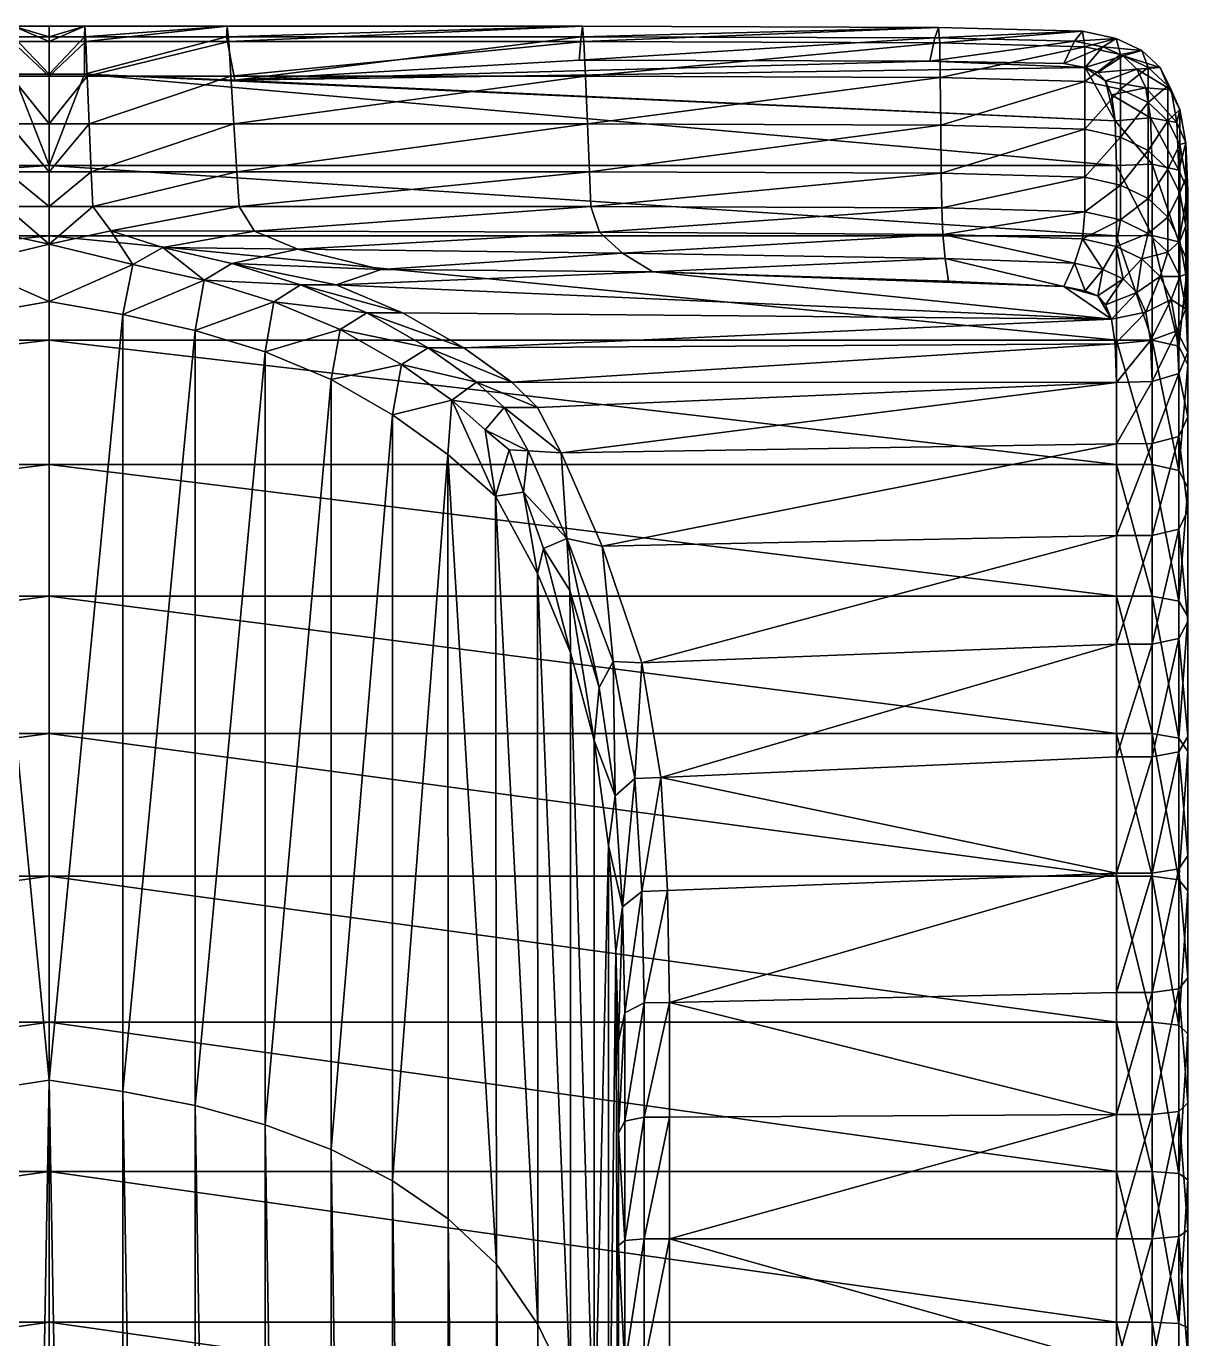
# Model space of a CAD drawing. Header units: millimetres. Extents: x 1184 to 1688, y 1166 to 1618.
# Drawn here: x 1215 to 1247.64, y 1581.01 to 1617.89 of the extents above; entities that cross this region are included whole.
import ezdxf

# ---------------------------------------------------------------- set-up
doc = ezdxf.new("R2010")
doc.units = ezdxf.units.MM

msp = doc.modelspace()

# ---------------------------------------------------------------- meshes
mesh = msp.add_polyface()
corners = [(1200.514, 1615.144, 391.932), (1190.583, 1615.107, 391.973), (1190.598, 1616.452, 392.983), (1200.57, 1616.489, 392.941), (1200.458, 1613.799, 390.922), (1190.569, 1613.762, 390.963), (1186.533, 1614.995, 392.096), (1186.533, 1613.649, 391.086), (1186.533, 1616.341, 393.107), (1186.829, 1611.229, 390.462), (1186.607, 1611.918, 390.084), (1190.53, 1612.037, 389.957), (1190.46, 1611.362, 390.32), (1186.03, 1611.058, 390.645), (1186.527, 1610.458, 391.286), (1187.125, 1610.573, 391.163), (1199.528, 1611.512, 390.16), (1200.178, 1612.103, 389.886), (1198.672, 1610.987, 390.722), (1190.37, 1610.725, 391.001), (1206.312, 1611.054, 390.651), (1208.649, 1611.63, 390.034), (1190.752, 1617.564, 395.053), (1190.648, 1617.855, 394.345), (1186.607, 1617.75, 394.465), (1186.829, 1617.474, 395.156), (1187.125, 1616.842, 395.88), (1190.888, 1616.912, 395.799), (1186.03, 1617.309, 395.345), (1186.527, 1616.732, 396.006), (1200.693, 1617.594, 395.019), (1200.648, 1617.89, 394.306), (1200.743, 1616.936, 395.772), (1200.417, 1612.825, 390.19), (1190.559, 1612.788, 390.231), (1209.865, 1612.132, 389.855), (1200.611, 1617.463, 393.673), (1190.608, 1617.426, 393.715), (1186.533, 1617.316, 393.84), (1186.533, 1612.674, 390.353), (1215.644, 1611.999, 401.144), (1185.644, 1611.999, 401.138), (1185.644, 1609.071, 403.631), (1215.644, 1613.981, 399.161), (1185.644, 1613.981, 399.155), (1210.418, 1616.378, 396.411), (1185.68, 1615.231, 397.724), (1214.644, 1616.542, 396.223)]
mesh.append_faces([[corners[k] for k in face] for face in [(45, 27, 29), (45, 29, 46)]], dxfattribs={"vtx0": -1, "vtx1": -1, "vtx2": -1})
mesh.append_faces([[corners[k] for k in face] for face in [(47, 46, 44)]], dxfattribs={"vtx0": -1, "vtx2": -1})
mesh.append_faces([[corners[k] for k in face] for face in [(0, 1, 2), (2, 3, 0), (4, 5, 1), (1, 0, 4), (6, 1, 5), (5, 7, 6), (8, 2, 1), (1, 6, 8), (9, 10, 11), (11, 12, 9), (10, 9, 13), (14, 13, 9), (15, 9, 12), (16, 12, 11), (11, 17, 16), (18, 19, 12), (12, 16, 18), (20, 18, 16), (21, 16, 17), (22, 23, 24), (24, 25, 22), (25, 26, 27), (27, 22, 25), (28, 29, 26), (26, 25, 28), (30, 31, 23), (23, 22, 30), (22, 27, 32), (32, 30, 22), (33, 34, 5), (5, 4, 33), (17, 11, 34), (34, 33, 17), (35, 17, 33), (36, 37, 23), (23, 31, 36), (3, 2, 37), (37, 36, 3), (38, 37, 2), (2, 8, 38), (24, 23, 37), (37, 38, 24), (39, 34, 11), (11, 10, 39), (7, 5, 34), (34, 39, 7), (40, 41, 42), (43, 44, 41), (45, 32, 27), (27, 26, 29)]], dxfattribs={"vtx2": -1})
mesh = msp.add_polyface()
corners = [(1200.514, 1615.144, 391.932), (1210.449, 1615.144, 391.932), (1210.364, 1613.799, 390.922), (1200.458, 1613.799, 390.922), (1200.57, 1616.489, 392.941), (1210.533, 1616.489, 392.941), (1209.865, 1612.132, 389.855), (1213.907, 1612.142, 389.844), (1212.443, 1611.67, 389.991), (1200.178, 1612.103, 389.886), (1208.649, 1611.63, 390.034), (1210.656, 1617.594, 395.019), (1210.634, 1617.89, 394.306), (1200.648, 1617.89, 394.306), (1200.693, 1617.594, 395.019), (1200.743, 1616.936, 395.772), (1210.418, 1616.378, 396.411), (1214.644, 1617.594, 395.019), (1214.635, 1617.89, 394.306), (1215.644, 1617.594, 395.019), (1215.644, 1617.89, 394.306), (1214.644, 1616.542, 396.223), (1215.644, 1616.542, 396.223), (1214.514, 1615.144, 391.932), (1215.644, 1615.144, 391.932), (1215.644, 1613.799, 390.922), (1214.457, 1613.799, 390.922), (1214.57, 1616.489, 392.941), (1215.644, 1616.489, 392.941), (1200.417, 1612.825, 390.19), (1210.303, 1612.825, 390.19), (1200.611, 1617.463, 393.673), (1210.594, 1617.463, 393.673), (1214.611, 1617.463, 393.673), (1215.644, 1617.463, 393.673), (1214.417, 1612.825, 390.19), (1215.644, 1612.825, 390.19), (1215.644, 1611.764, 389.694), (1185.644, 1611.999, 401.138), (1215.644, 1611.999, 401.144), (1215.644, 1613.981, 399.161), (1185.68, 1615.231, 397.724), (1185.644, 1613.981, 399.155)]
mesh.append_faces([[corners[k] for k in face] for face in [(40, 21, 42)]], dxfattribs={"vtx0": -1, "vtx1": -1})
mesh.append_faces([[corners[k] for k in face] for face in [(21, 16, 41)]], dxfattribs={"vtx1": -1, "vtx2": -1})
mesh.append_faces([[corners[k] for k in face] for face in [(0, 1, 2), (2, 3, 0), (4, 5, 1), (1, 0, 4), (6, 7, 8), (9, 6, 10), (11, 12, 13), (13, 14, 11), (14, 15, 16), (16, 11, 14), (17, 18, 12), (12, 11, 17), (19, 20, 18), (18, 17, 19), (17, 21, 22), (22, 19, 17), (11, 16, 21), (21, 17, 11), (23, 24, 25), (25, 26, 23), (27, 28, 24), (24, 23, 27), (23, 1, 5), (5, 27, 23), (26, 2, 1), (1, 23, 26), (29, 30, 6), (3, 2, 30), (30, 29, 3), (31, 32, 5), (5, 4, 31), (13, 12, 32), (32, 31, 13), (33, 34, 28), (28, 27, 33), (18, 20, 34), (34, 33, 18), (33, 32, 12), (12, 18, 33), (27, 5, 32), (32, 33, 27), (35, 30, 2), (2, 26, 35), (7, 6, 30), (30, 35, 7), (35, 36, 37), (37, 7, 35), (26, 25, 36), (36, 35, 26), (38, 39, 40), (40, 22, 21)]], dxfattribs={"vtx2": -1})
mesh = msp.add_polyface()
corners = [(1230.774, 1615.144, 391.932), (1230.831, 1613.799, 390.922), (1220.924, 1613.799, 390.922), (1220.839, 1615.144, 391.932), (1230.718, 1616.489, 392.941), (1220.755, 1616.489, 392.941), (1218.845, 1611.67, 389.991), (1217.381, 1612.142, 389.844), (1221.423, 1612.132, 389.855), (1222.639, 1611.63, 390.034), (1231.11, 1612.103, 389.886), (1220.632, 1617.594, 395.019), (1230.595, 1617.594, 395.019), (1230.64, 1617.89, 394.306), (1220.654, 1617.89, 394.306), (1220.87, 1616.378, 396.411), (1230.545, 1616.936, 395.772), (1216.644, 1617.594, 395.019), (1216.653, 1617.89, 394.306), (1215.644, 1617.594, 395.019), (1215.644, 1617.89, 394.306), (1215.644, 1616.542, 396.223), (1216.644, 1616.542, 396.223), (1216.774, 1615.144, 391.932), (1216.831, 1613.799, 390.922), (1215.644, 1613.799, 390.922), (1215.644, 1615.144, 391.932), (1216.718, 1616.489, 392.941), (1215.644, 1616.489, 392.941), (1220.985, 1612.825, 390.19), (1230.871, 1612.825, 390.19), (1230.677, 1617.463, 393.673), (1220.694, 1617.463, 393.673), (1216.677, 1617.463, 393.673), (1215.644, 1617.463, 393.673), (1216.871, 1612.825, 390.19), (1215.644, 1611.764, 389.694), (1215.644, 1612.825, 390.19), (1215.644, 1613.981, 399.161), (1215.644, 1611.999, 401.144), (1245.644, 1611.999, 401.138), (1245.609, 1615.231, 397.724), (1245.644, 1613.981, 399.155)]
mesh.append_faces([[corners[k] for k in face] for face in [(38, 22, 21)]], dxfattribs={"vtx0": -1})
mesh.append_faces([[corners[k] for k in face] for face in [(41, 15, 22)]], dxfattribs={"vtx0": -1, "vtx2": -1})
mesh.append_faces([[corners[k] for k in face] for face in [(38, 42, 22)]], dxfattribs={"vtx1": -1, "vtx2": -1})
mesh.append_faces([[corners[k] for k in face] for face in [(0, 1, 2), (2, 3, 0), (4, 0, 3), (3, 5, 4), (6, 7, 8), (9, 8, 10), (11, 12, 13), (13, 14, 11), (12, 11, 15), (15, 16, 12), (17, 11, 14), (14, 18, 17), (19, 17, 18), (18, 20, 19), (17, 19, 21), (21, 22, 17), (11, 17, 22), (22, 15, 11), (23, 24, 25), (25, 26, 23), (27, 23, 26), (26, 28, 27), (23, 27, 5), (5, 3, 23), (24, 23, 3), (3, 2, 24), (8, 29, 30), (1, 30, 29), (29, 2, 1), (31, 4, 5), (5, 32, 31), (13, 31, 32), (32, 14, 13), (33, 27, 28), (28, 34, 33), (18, 33, 34), (34, 20, 18), (33, 18, 14), (14, 32, 33), (27, 33, 32), (32, 5, 27), (35, 24, 2), (2, 29, 35), (7, 35, 29), (29, 8, 7), (35, 7, 36), (36, 37, 35), (24, 35, 37), (37, 25, 24), (38, 39, 40)]], dxfattribs={"vtx2": -1})
mesh = msp.add_polyface()
corners = [(1230.774, 1615.144, 391.932), (1230.718, 1616.489, 392.941), (1240.691, 1616.452, 392.983), (1240.705, 1615.107, 391.973), (1230.831, 1613.799, 390.922), (1240.719, 1613.762, 390.963), (1244.755, 1614.995, 392.096), (1244.755, 1613.649, 391.086), (1244.755, 1616.341, 393.107), (1244.459, 1611.229, 390.462), (1240.828, 1611.362, 390.32), (1240.758, 1612.037, 389.957), (1244.682, 1611.918, 390.084), (1245.258, 1611.058, 390.645), (1244.761, 1610.458, 391.286), (1244.163, 1610.573, 391.163), (1231.76, 1611.512, 390.16), (1231.11, 1612.103, 389.886), (1232.616, 1610.987, 390.722), (1240.918, 1610.725, 391.001), (1224.976, 1611.054, 390.651), (1222.639, 1611.63, 390.034), (1240.536, 1617.564, 395.053), (1244.459, 1617.474, 395.156), (1244.682, 1617.75, 394.465), (1240.64, 1617.855, 394.345), (1240.4, 1616.912, 395.799), (1244.163, 1616.842, 395.88), (1245.258, 1617.309, 395.345), (1244.761, 1616.732, 396.006), (1230.595, 1617.594, 395.019), (1230.64, 1617.89, 394.306), (1230.545, 1616.936, 395.772), (1230.871, 1612.825, 390.19), (1240.729, 1612.788, 390.231), (1221.423, 1612.132, 389.855), (1230.677, 1617.463, 393.673), (1240.68, 1617.426, 393.715), (1244.755, 1617.316, 393.84), (1244.755, 1612.674, 390.353), (1245.644, 1609.071, 403.631), (1245.644, 1611.999, 401.138), (1215.644, 1611.999, 401.144), (1245.644, 1613.981, 399.155), (1215.644, 1613.981, 399.161), (1220.87, 1616.378, 396.411), (1245.609, 1615.231, 397.724), (1216.644, 1616.542, 396.223)]
mesh.append_faces([[corners[k] for k in face] for face in [(29, 26, 45), (46, 29, 45)]], dxfattribs={"vtx0": -1, "vtx1": -1, "vtx2": -1})
mesh.append_faces([[corners[k] for k in face] for face in [(43, 46, 47)]], dxfattribs={"vtx1": -1, "vtx2": -1})
mesh.append_faces([[corners[k] for k in face] for face in [(0, 1, 2), (2, 3, 0), (4, 0, 3), (3, 5, 4), (6, 7, 5), (5, 3, 6), (8, 6, 3), (3, 2, 8), (9, 10, 11), (11, 12, 9), (13, 9, 12), (9, 13, 14), (10, 9, 15), (16, 17, 11), (11, 10, 16), (18, 16, 10), (10, 19, 18), (16, 18, 20), (17, 16, 21), (22, 23, 24), (24, 25, 22), (23, 22, 26), (26, 27, 23), (28, 23, 27), (27, 29, 28), (30, 22, 25), (25, 31, 30), (22, 30, 32), (32, 26, 22), (33, 4, 5), (5, 34, 33), (17, 33, 34), (34, 11, 17), (33, 17, 35), (36, 31, 25), (25, 37, 36), (1, 36, 37), (37, 2, 1), (38, 8, 2), (2, 37, 38), (24, 38, 37), (37, 25, 24), (39, 12, 11), (11, 34, 39), (7, 39, 34), (34, 5, 7), (40, 41, 42), (41, 43, 44), (29, 27, 26), (26, 32, 45)]], dxfattribs={"vtx2": -1})
mesh = msp.add_polyface()
corners = [(1244.755, 1614.995, 392.096), (1244.755, 1616.341, 393.107), (1245.755, 1616.119, 393.356), (1245.755, 1614.772, 392.344), (1244.755, 1613.649, 391.086), (1246.533, 1615.75, 393.771), (1246.533, 1614.399, 392.756), (1247.089, 1615.233, 394.352), (1247.089, 1613.878, 393.333), (1247.422, 1614.568, 395.099), (1246.599, 1615.32, 397.622), (1246.644, 1614.013, 399.117), (1247.394, 1613.844, 398.927), (1247.341, 1615.189, 397.391), (1245.609, 1615.231, 397.724), (1245.644, 1613.981, 399.155), (1246.462, 1616.156, 396.664), (1247.182, 1616.103, 396.347), (1246.211, 1616.682, 396.062), (1246.87, 1616.729, 395.632), (1245.334, 1616.355, 396.437), (1245.501, 1615.962, 396.887), (1245.826, 1617.056, 395.635), (1246.356, 1617.206, 395.086), (1245.258, 1617.309, 395.345), (1245.631, 1617.544, 394.7), (1244.761, 1616.732, 396.006), (1245.119, 1616.59, 396.167), (1244.459, 1617.474, 395.156), (1244.682, 1617.75, 394.465), (1247.589, 1614.616, 396.905), (1244.755, 1617.316, 393.84), (1245.755, 1617.096, 394.09), (1246.533, 1616.728, 394.507), (1247.089, 1616.214, 395.09), (1247.422, 1615.553, 395.84)]
mesh.append_faces([[corners[k] for k in face] for face in [(14, 20, 26)]], dxfattribs={"vtx0": -1, "vtx1": -1, "vtx2": -1})
mesh.append_faces([[corners[k] for k in face] for face in [(0, 1, 2), (2, 3, 0), (4, 0, 3), (5, 6, 3), (3, 2, 5), (6, 5, 7), (7, 8, 6), (8, 7, 9), (10, 11, 12), (12, 13, 10), (11, 10, 14), (14, 15, 11), (16, 10, 13), (13, 17, 16), (18, 16, 17), (17, 19, 18), (16, 18, 20), (20, 21, 16), (10, 16, 21), (21, 14, 10), (22, 18, 19), (19, 23, 22), (24, 22, 23), (23, 25, 24), (22, 24, 26), (26, 27, 22), (18, 22, 27), (27, 20, 18), (28, 24, 25), (25, 29, 28), (30, 13, 12), (31, 29, 25), (25, 32, 31), (1, 31, 32), (32, 2, 1), (33, 5, 2), (2, 32, 33), (23, 33, 32), (32, 25, 23), (33, 23, 19), (19, 34, 33), (5, 33, 34), (34, 7, 5), (35, 9, 7), (7, 34, 35), (17, 35, 34), (34, 19, 17), (35, 17, 13), (13, 30, 35), (9, 35, 30), (14, 21, 20), (20, 27, 26)]], dxfattribs={"vtx2": -1})
mesh = msp.add_polyface()
corners = [(1247.644, 1610.995, 396.527), (1247.644, 1612.315, 397.632), (1247.644, 1610.359, 399.568), (1247.589, 1610.928, 394.053), (1247.589, 1612.282, 395.1), (1247.589, 1613.635, 396.147), (1245.755, 1614.772, 392.344), (1245.755, 1613.424, 391.331), (1244.755, 1613.649, 391.086), (1246.533, 1614.399, 392.756), (1246.533, 1613.048, 391.74), (1247.089, 1613.878, 393.333), (1247.089, 1612.523, 392.314), (1247.422, 1613.207, 394.074), (1247.422, 1611.847, 393.05), (1247.422, 1614.568, 395.099), (1244.682, 1611.918, 390.084), (1245.631, 1611.705, 390.312), (1245.258, 1611.058, 390.645), (1245.826, 1610.795, 390.926), (1246.356, 1611.355, 390.687), (1246.211, 1610.407, 391.341), (1246.869, 1610.86, 391.218), (1245.119, 1610.312, 391.442), (1247.394, 1608.897, 403.445), (1247.394, 1611.828, 400.948), (1246.644, 1612.007, 401.128), (1246.644, 1609.071, 403.631), (1245.644, 1611.999, 401.138), (1246.644, 1614.013, 399.117), (1247.394, 1613.844, 398.927), (1245.644, 1613.981, 399.155), (1247.644, 1611.274, 400.425), (1247.644, 1613.272, 398.432), (1247.589, 1614.616, 396.905), (1244.755, 1612.674, 390.353), (1245.755, 1612.448, 390.598), (1246.533, 1612.07, 391.005), (1247.089, 1611.541, 391.575), (1247.422, 1610.861, 392.309)]
mesh.append_faces([[corners[k] for k in face] for face in [(0, 1, 2), (3, 4, 0), (1, 0, 4), (4, 5, 1), (6, 7, 8), (9, 10, 7), (7, 6, 9), (10, 9, 11), (11, 12, 10), (13, 14, 12), (12, 11, 13), (15, 13, 11), (13, 15, 5), (5, 4, 13), (14, 13, 4), (4, 3, 14), (16, 17, 18), (19, 18, 17), (17, 20, 19), (21, 19, 20), (20, 22, 21), (18, 19, 23), (24, 25, 26), (27, 26, 28), (29, 26, 25), (25, 30, 29), (26, 29, 31), (31, 28, 26), (32, 25, 24), (33, 1, 5), (5, 34, 33), (30, 33, 34), (33, 30, 25), (25, 32, 33), (1, 33, 32), (32, 2, 1), (35, 8, 7), (7, 36, 35), (16, 35, 36), (36, 17, 16), (37, 10, 12), (12, 38, 37), (20, 37, 38), (38, 22, 20), (37, 20, 17), (17, 36, 37), (10, 37, 36), (36, 7, 10), (34, 5, 15), (39, 14, 3), (22, 38, 39), (14, 39, 38), (38, 12, 14)]], dxfattribs={"vtx2": -1})
mesh = msp.add_polyface()
corners = [(1213.573, 1609.791, 389.783), (1211.538, 1609.346, 390.258), (1211.28, 1610.754, 390.415), (1213.291, 1611.2, 389.939), (1213.573, 1587.958, 387.365), (1215.644, 1610.157, 389.391), (1215.644, 1588.282, 386.988), (1215.644, 1611.764, 389.694), (1209.575, 1608.743, 390.902), (1207.714, 1607.96, 391.739), (1207.464, 1609.369, 391.896), (1209.324, 1610.151, 391.06), (1209.574, 1587.026, 388.48), (1211.538, 1587.563, 387.833), (1205.989, 1606.975, 392.791), (1204.437, 1605.86, 394.032), (1204.322, 1607.385, 394.03), (1205.739, 1608.385, 392.948), (1205.988, 1585.449, 390.39), (1207.714, 1586.328, 389.326), (1203.068, 1583.112, 393.068), (1203.099, 1604.689, 395.434), (1203.388, 1606.555, 394.954), (1212.443, 1611.67, 389.991), (1210.505, 1611.224, 390.468), (1213.907, 1612.142, 389.844), (1208.649, 1611.63, 390.034), (1209.865, 1612.132, 389.855), (1206.312, 1611.054, 390.651), (1202.857, 1607.177, 394.794), (1203.627, 1607.892, 394.029), (1204.988, 1608.854, 393), (1206.714, 1609.838, 391.948), (1203.988, 1608.854, 393), (1205.713, 1609.838, 391.947), (1202.641, 1607.892, 394.029), (1208.574, 1610.621, 391.112), (1207.574, 1610.621, 391.112), (1199.528, 1611.512, 390.16), (1198.672, 1610.987, 390.722), (1185.644, 1601.877, 408.536), (1215.644, 1601.877, 408.542), (1215.644, 1605.573, 406.237), (1185.644, 1598.014, 410.536), (1215.644, 1598.015, 410.542), (1185.644, 1609.071, 403.631), (1215.644, 1609.072, 403.637), (1215.644, 1611.999, 401.144), (1185.644, 1605.572, 406.231)]
mesh.append_faces([[corners[k] for k in face] for face in [(0, 1, 2), (2, 3, 0), (1, 0, 4), (0, 5, 6), (3, 7, 5), (5, 0, 3), (8, 9, 10), (10, 11, 8), (9, 8, 12), (8, 1, 13), (11, 2, 1), (1, 8, 11), (14, 15, 16), (16, 17, 14), (15, 14, 18), (14, 9, 19), (17, 10, 9), (9, 14, 17), (20, 21, 15), (21, 22, 16), (16, 15, 21), (23, 3, 2), (2, 24, 23), (25, 7, 3), (3, 23, 25), (23, 26, 27), (24, 28, 26), (26, 23, 24), (29, 30, 16), (16, 22, 29), (31, 32, 10), (10, 17, 31), (33, 34, 32), (32, 31, 33), (31, 30, 35), (35, 33, 31), (17, 16, 30), (30, 31, 17), (36, 24, 2), (2, 11, 36), (37, 28, 24), (24, 36, 37), (36, 32, 34), (34, 37, 36), (11, 10, 32), (32, 36, 11), (38, 26, 28), (39, 28, 37), (40, 41, 42), (43, 44, 41), (45, 46, 47), (48, 42, 46)]], dxfattribs={"vtx2": -1})
mesh = msp.add_polyface()
corners = [(1217.715, 1609.791, 389.783), (1217.998, 1611.2, 389.939), (1220.008, 1610.754, 390.415), (1219.75, 1609.346, 390.258), (1217.715, 1587.958, 387.365), (1215.644, 1588.282, 386.988), (1215.644, 1610.157, 389.391), (1215.644, 1611.764, 389.694), (1221.714, 1608.743, 390.902), (1221.964, 1610.151, 391.06), (1223.824, 1609.369, 391.896), (1223.574, 1607.96, 391.739), (1221.714, 1587.026, 388.48), (1219.75, 1587.563, 387.833), (1225.3, 1606.975, 392.791), (1225.55, 1608.385, 392.948), (1226.966, 1607.385, 394.03), (1226.851, 1605.86, 394.032), (1225.3, 1585.449, 390.39), (1223.574, 1586.328, 389.326), (1228.189, 1604.689, 395.434), (1228.22, 1583.112, 393.068), (1227.9, 1606.555, 394.954), (1218.845, 1611.67, 389.991), (1220.783, 1611.224, 390.468), (1217.381, 1612.142, 389.844), (1221.423, 1612.132, 389.855), (1222.639, 1611.63, 390.034), (1224.976, 1611.054, 390.651), (1228.432, 1607.177, 394.794), (1227.661, 1607.892, 394.029), (1226.3, 1608.854, 393), (1224.574, 1609.838, 391.948), (1227.3, 1608.854, 393), (1225.575, 1609.838, 391.947), (1228.647, 1607.892, 394.029), (1222.714, 1610.621, 391.112), (1223.714, 1610.621, 391.112), (1231.76, 1611.512, 390.16), (1232.616, 1610.987, 390.722), (1215.644, 1605.573, 406.237), (1215.644, 1601.877, 408.542), (1245.644, 1601.877, 408.536), (1215.644, 1598.015, 410.542), (1245.644, 1598.014, 410.536), (1215.644, 1611.999, 401.144), (1215.644, 1609.072, 403.637), (1245.644, 1609.071, 403.631), (1245.644, 1605.572, 406.231)]
mesh.append_faces([[corners[k] for k in face] for face in [(0, 1, 2), (2, 3, 0), (4, 0, 3), (5, 6, 0), (1, 0, 6), (6, 7, 1), (8, 9, 10), (10, 11, 8), (12, 8, 11), (13, 3, 8), (9, 8, 3), (3, 2, 9), (14, 15, 16), (16, 17, 14), (18, 14, 17), (19, 11, 14), (15, 14, 11), (11, 10, 15), (17, 20, 21), (20, 17, 16), (16, 22, 20), (23, 24, 2), (2, 1, 23), (25, 23, 1), (1, 7, 25), (26, 27, 23), (24, 23, 27), (27, 28, 24), (29, 22, 16), (16, 30, 29), (31, 15, 10), (10, 32, 31), (33, 31, 32), (32, 34, 33), (31, 33, 35), (35, 30, 31), (15, 31, 30), (30, 16, 15), (36, 9, 2), (2, 24, 36), (37, 36, 24), (24, 28, 37), (36, 37, 34), (34, 32, 36), (9, 36, 32), (32, 10, 9), (28, 27, 38), (37, 28, 39), (40, 41, 42), (41, 43, 44), (45, 46, 47), (46, 40, 48)]], dxfattribs={"vtx2": -1})
mesh = msp.add_polyface()
corners = [(1247.644, 1606.328, 400.707), (1247.644, 1605.141, 399.442), (1247.644, 1607.832, 397.203), (1247.644, 1609.095, 398.386), (1247.644, 1607.515, 401.972), (1247.644, 1610.359, 399.568), (1247.644, 1610.995, 396.527), (1247.644, 1609.676, 395.422), (1247.589, 1610.928, 394.053), (1245.826, 1610.795, 390.926), (1246.211, 1610.407, 391.341), (1245.334, 1610.067, 391.704), (1245.119, 1610.312, 391.442), (1244.761, 1610.458, 391.286), (1245.258, 1611.058, 390.645), (1246.462, 1609.861, 391.924), (1246.869, 1610.86, 391.218), (1247.182, 1610.212, 391.912), (1246.599, 1609.061, 392.779), (1247.341, 1609.33, 392.858), (1245.609, 1608.969, 392.878), (1245.501, 1609.659, 392.14), (1246.644, 1607.911, 394.009), (1247.394, 1608.13, 394.144), (1246.644, 1606.166, 395.66), (1247.394, 1606.359, 395.828), (1245.644, 1606.157, 395.668), (1245.644, 1607.876, 394.044), (1246.644, 1609.071, 403.631), (1246.644, 1605.572, 406.231), (1247.394, 1605.412, 406.034), (1247.394, 1608.897, 403.445), (1246.644, 1612.007, 401.128), (1245.644, 1611.999, 401.138), (1245.644, 1609.071, 403.631), (1245.644, 1605.572, 406.231), (1247.644, 1606.917, 396.346), (1247.644, 1608.375, 402.889), (1247.644, 1611.274, 400.425), (1247.644, 1604.932, 405.441), (1247.644, 1608.719, 394.621), (1247.589, 1609.948, 393.294), (1247.422, 1610.861, 392.309), (1244.163, 1610.573, 391.163)]
mesh.append_faces([[corners[k] for k in face] for face in [(43, 12, 21)]], dxfattribs={"vtx0": -1, "vtx1": -1, "vtx2": -1})
mesh.append_faces([[corners[k] for k in face] for face in [(0, 1, 2), (2, 3, 0), (4, 0, 3), (3, 5, 4), (5, 3, 6), (7, 6, 3), (3, 2, 7), (6, 7, 8), (9, 10, 11), (11, 12, 9), (12, 13, 14), (15, 10, 16), (16, 17, 15), (18, 15, 17), (17, 19, 18), (15, 18, 20), (20, 21, 15), (10, 15, 21), (21, 11, 10), (22, 18, 19), (19, 23, 22), (24, 22, 23), (23, 25, 24), (22, 24, 26), (26, 27, 22), (18, 22, 27), (27, 20, 18), (28, 29, 30), (30, 31, 28), (32, 28, 31), (33, 34, 28), (29, 28, 34), (34, 35, 29), (36, 2, 1), (37, 4, 5), (5, 38, 37), (31, 37, 38), (37, 31, 30), (4, 37, 39), (40, 7, 2), (2, 36, 40), (23, 40, 36), (36, 25, 23), (40, 23, 19), (19, 41, 40), (7, 40, 41), (41, 8, 7), (8, 41, 42), (17, 42, 41), (41, 19, 17), (42, 17, 16), (12, 11, 21)]], dxfattribs={"vtx2": -1})
mesh = msp.add_polyface()
corners = [(1203.099, 1604.689, 395.434), (1202.31, 1604.798, 396.446), (1202.717, 1605.989, 395.669), (1203.388, 1606.555, 394.954), (1201.915, 1602.516, 396.971), (1201.752, 1603.212, 397.32), (1200.987, 1600.296, 398.612), (1201.012, 1602.034, 398.512), (1200.32, 1597.817, 400.313), (1200.188, 1599.306, 400.402), (1199.79, 1600.039, 400.253), (1199.734, 1596.268, 402.185), (1199.184, 1596.754, 402.227), (1198.452, 1596.782, 402.214), (1198.988, 1600.007, 400.281), (1201.088, 1603.499, 397.795), (1202.177, 1605.962, 395.861), (1200.1, 1603.283, 397.953), (1201.253, 1605.908, 395.9), (1201.915, 1607.177, 394.794), (1202.641, 1607.892, 394.029), (1203.627, 1607.892, 394.029), (1202.857, 1607.177, 394.794), (1186.829, 1611.229, 390.462), (1187.125, 1610.573, 391.163), (1186.527, 1610.458, 391.286), (1190.46, 1611.362, 390.32), (1190.37, 1610.725, 391.001), (1185.644, 1597.359, 401.939), (1185.644, 1600.526, 399.998), (1185.644, 1603.583, 397.78), (1185.644, 1606.157, 395.668), (1185.644, 1607.876, 394.044), (1185.68, 1608.969, 392.878), (1203.988, 1608.854, 393), (1185.787, 1609.659, 392.14), (1205.713, 1609.838, 391.947), (1186.169, 1610.312, 391.442), (1198.672, 1610.987, 390.722), (1207.574, 1610.621, 391.112), (1215.644, 1605.573, 406.237), (1185.644, 1605.572, 406.231), (1185.644, 1601.877, 408.536), (1215.644, 1601.877, 408.542), (1185.644, 1598.014, 410.536), (1215.644, 1609.072, 403.637), (1185.644, 1609.071, 403.631)]
mesh.append_faces([[corners[k] for k in face] for face in [(18, 32, 19)]], dxfattribs={"vtx0": -1, "vtx1": -1})
mesh.append_faces([[corners[k] for k in face] for face in [(35, 24, 38), (35, 38, 39)]], dxfattribs={"vtx0": -1, "vtx1": -1, "vtx2": -1})
mesh.append_faces([[corners[k] for k in face] for face in [(36, 35, 39)]], dxfattribs={"vtx1": -1})
mesh.append_faces([[corners[k] for k in face] for face in [(0, 1, 2), (2, 3, 0), (4, 5, 1), (1, 0, 4), (6, 7, 5), (5, 4, 6), (8, 9, 7), (7, 6, 8), (10, 9, 11), (11, 12, 10), (12, 13, 14), (14, 10, 12), (11, 9, 8), (15, 1, 5), (5, 7, 15), (16, 2, 1), (1, 15, 16), (15, 17, 18), (18, 16, 15), (10, 14, 17), (17, 15, 10), (15, 7, 9), (9, 10, 15), (19, 20, 21), (21, 22, 19), (22, 16, 18), (18, 19, 22), (3, 2, 16), (16, 22, 3), (23, 24, 25), (26, 27, 24), (13, 28, 29), (29, 14, 13), (14, 29, 30), (30, 17, 14), (17, 30, 31), (31, 18, 17), (18, 31, 32), (32, 20, 19), (20, 32, 33), (33, 34, 20), (34, 33, 35), (35, 36, 34), (37, 25, 24), (24, 27, 38), (40, 41, 42), (43, 42, 44), (45, 46, 41)]], dxfattribs={"vtx2": -1})
mesh = msp.add_polyface()
corners = [(1228.189, 1604.689, 395.434), (1227.9, 1606.555, 394.954), (1228.571, 1605.989, 395.669), (1228.979, 1604.798, 396.446), (1229.374, 1602.516, 396.971), (1229.536, 1603.212, 397.32), (1230.301, 1600.296, 398.612), (1230.276, 1602.034, 398.512), (1230.968, 1597.817, 400.313), (1231.1, 1599.306, 400.402), (1231.498, 1600.039, 400.253), (1232.104, 1596.754, 402.227), (1231.554, 1596.268, 402.185), (1232.3, 1600.007, 400.281), (1232.836, 1596.782, 402.214), (1230.2, 1603.499, 397.795), (1229.111, 1605.962, 395.861), (1230.035, 1605.908, 395.9), (1231.188, 1603.283, 397.953), (1229.373, 1607.177, 394.794), (1228.432, 1607.177, 394.794), (1227.661, 1607.892, 394.029), (1228.647, 1607.892, 394.029), (1244.761, 1610.458, 391.286), (1244.163, 1610.573, 391.163), (1244.459, 1611.229, 390.462), (1240.918, 1610.725, 391.001), (1240.828, 1611.362, 390.32), (1245.644, 1600.526, 399.998), (1245.644, 1597.359, 401.939), (1245.644, 1603.583, 397.78), (1245.644, 1606.157, 395.668), (1245.644, 1607.876, 394.044), (1227.3, 1608.854, 393), (1245.609, 1608.969, 392.878), (1225.575, 1609.838, 391.947), (1245.501, 1609.659, 392.14), (1232.616, 1610.987, 390.722), (1245.119, 1610.312, 391.442), (1223.714, 1610.621, 391.112), (1245.644, 1601.877, 408.536), (1245.644, 1605.572, 406.231), (1215.644, 1605.573, 406.237), (1245.644, 1598.014, 410.536), (1215.644, 1601.877, 408.542), (1245.644, 1609.071, 403.631), (1215.644, 1609.072, 403.637)]
mesh.append_faces([[corners[k] for k in face] for face in [(17, 32, 31)]], dxfattribs={"vtx0": -1})
mesh.append_faces([[corners[k] for k in face] for face in [(37, 24, 36), (39, 37, 36)]], dxfattribs={"vtx0": -1, "vtx1": -1, "vtx2": -1})
mesh.append_faces([[corners[k] for k in face] for face in [(35, 39, 36)]], dxfattribs={"vtx1": -1})
mesh.append_faces([[corners[k] for k in face] for face in [(17, 19, 32)]], dxfattribs={"vtx1": -1, "vtx2": -1})
mesh.append_faces([[corners[k] for k in face] for face in [(0, 1, 2), (2, 3, 0), (4, 0, 3), (3, 5, 4), (6, 4, 5), (5, 7, 6), (8, 6, 7), (7, 9, 8), (10, 11, 12), (12, 9, 10), (11, 10, 13), (13, 14, 11), (8, 9, 12), (15, 7, 5), (5, 3, 15), (16, 15, 3), (3, 2, 16), (15, 16, 17), (17, 18, 15), (10, 15, 18), (18, 13, 10), (15, 10, 9), (9, 7, 15), (19, 20, 21), (21, 22, 19), (20, 19, 17), (17, 16, 20), (1, 20, 16), (16, 2, 1), (23, 24, 25), (24, 26, 27), (14, 13, 28), (28, 29, 14), (13, 18, 30), (30, 28, 13), (18, 17, 31), (31, 30, 18), (19, 22, 32), (22, 33, 34), (34, 32, 22), (33, 35, 36), (36, 34, 33), (37, 26, 24), (24, 23, 38), (40, 41, 42), (43, 40, 44), (41, 45, 46)]], dxfattribs={"vtx2": -1})
mesh = msp.add_polyface()
corners = [(1213.573, 1587.958, 387.365), (1211.538, 1587.563, 387.833), (1211.538, 1609.346, 390.258), (1215.644, 1588.282, 386.988), (1213.573, 1609.791, 389.783), (1209.574, 1587.026, 388.48), (1207.714, 1586.328, 389.326), (1207.714, 1607.96, 391.739), (1209.575, 1608.743, 390.902), (1205.988, 1585.449, 390.39), (1204.429, 1584.381, 391.646), (1204.437, 1605.86, 394.032), (1205.989, 1606.975, 392.791), (1203.099, 1604.689, 395.434), (1203.068, 1583.112, 393.068), (1201.907, 1581.411, 394.627), (1201.915, 1602.516, 396.971), (1200.987, 1600.296, 398.612), (1200.987, 1579.519, 396.294), (1200.32, 1577.327, 398.027), (1200.32, 1597.817, 400.313), (1198.924, 1583.821, 406.928), (1199.464, 1583.773, 406.683), (1199.464, 1580.252, 407.233), (1198.924, 1587.238, 406.125), (1199.464, 1587.124, 405.907), (1199.184, 1596.754, 402.227), (1199.734, 1596.268, 402.185), (1199.532, 1593.147, 403.742), (1199.917, 1594.867, 402.033), (1199.713, 1591.903, 403.518), (1199.917, 1574.725, 399.786), (1199.644, 1571.078, 401.599), (1199.644, 1576.643, 406.758), (1199.644, 1580.16, 406.488), (1199.644, 1580.037, 405.495), (1199.644, 1576.576, 405.76), (1199.464, 1576.693, 407.507), (1199.644, 1583.628, 405.947), (1199.644, 1583.435, 404.966), (1199.644, 1586.787, 405.252), (1199.644, 1586.339, 404.377), (1199.644, 1589.377, 404.517), (1199.464, 1590.174, 404.955), (1199.644, 1588.32, 403.931), (1198.924, 1590.448, 405.098), (1198.99, 1593.578, 403.81), (1185.644, 1577.214, 415.701), (1215.644, 1577.214, 415.707), (1215.644, 1581.475, 415.346), (1185.644, 1585.714, 414.635), (1215.644, 1585.715, 414.641), (1215.644, 1589.904, 413.6), (1185.644, 1581.474, 415.34), (1185.644, 1594.013, 412.225), (1215.644, 1594.014, 412.231), (1215.644, 1598.015, 410.542), (1185.644, 1589.904, 413.594)]
mesh.append_faces([[corners[k] for k in face] for face in [(36, 39, 44)]], dxfattribs={"vtx0": -1, "vtx1": -1, "vtx2": -1})
mesh.append_faces([[corners[k] for k in face] for face in [(0, 1, 2), (3, 0, 4), (5, 6, 7), (1, 5, 8), (9, 10, 11), (6, 9, 12), (13, 14, 15), (15, 16, 13), (11, 10, 14), (17, 18, 19), (19, 20, 17), (16, 15, 18), (18, 17, 16), (21, 22, 23), (24, 25, 22), (26, 27, 28), (29, 30, 28), (28, 27, 29), (31, 32, 30), (30, 29, 31), (29, 20, 19), (19, 31, 29), (20, 29, 27), (33, 34, 35), (35, 36, 33), (37, 23, 34), (34, 33, 37), (38, 34, 23), (23, 22, 38), (39, 35, 34), (34, 38, 39), (38, 40, 41), (41, 39, 38), (22, 25, 40), (40, 38, 22), (42, 43, 28), (28, 30, 42), (40, 25, 43), (43, 42, 40), (42, 44, 41), (41, 40, 42), (30, 32, 44), (44, 42, 30), (45, 43, 25), (46, 28, 43), (47, 48, 49), (50, 51, 52), (53, 49, 51), (54, 55, 56), (57, 52, 55), (36, 35, 39), (39, 41, 44)]], dxfattribs={"vtx2": -1})
mesh = msp.add_polyface()
corners = [(1219.75, 1609.346, 390.258), (1219.75, 1587.563, 387.833), (1217.715, 1587.958, 387.365), (1217.715, 1609.791, 389.783), (1215.644, 1588.282, 386.988), (1223.574, 1607.96, 391.739), (1223.574, 1586.328, 389.326), (1221.714, 1587.026, 388.48), (1221.714, 1608.743, 390.902), (1226.851, 1605.86, 394.032), (1226.859, 1584.381, 391.646), (1225.3, 1585.449, 390.39), (1225.3, 1606.975, 392.791), (1228.189, 1604.689, 395.434), (1229.374, 1602.516, 396.971), (1229.381, 1581.411, 394.627), (1228.22, 1583.112, 393.068), (1230.301, 1600.296, 398.612), (1230.968, 1597.817, 400.313), (1230.968, 1577.327, 398.027), (1230.301, 1579.519, 396.294), (1231.824, 1583.773, 406.683), (1231.824, 1587.124, 405.907), (1232.364, 1587.238, 406.125), (1231.756, 1593.147, 403.742), (1231.554, 1596.268, 402.185), (1232.104, 1596.754, 402.227), (1231.371, 1594.867, 402.033), (1231.576, 1591.903, 403.518), (1231.371, 1574.725, 399.786), (1231.644, 1571.078, 401.599), (1231.644, 1576.643, 406.758), (1231.644, 1576.576, 405.76), (1231.644, 1580.037, 405.495), (1231.644, 1580.16, 406.488), (1231.824, 1576.693, 407.507), (1231.824, 1580.252, 407.233), (1231.644, 1583.628, 405.947), (1231.644, 1583.435, 404.966), (1231.644, 1586.339, 404.377), (1231.644, 1586.787, 405.252), (1231.644, 1589.377, 404.517), (1231.824, 1590.174, 404.955), (1231.644, 1588.32, 403.931), (1232.364, 1590.449, 405.098), (1232.299, 1593.578, 403.81), (1215.644, 1581.475, 415.346), (1215.644, 1577.214, 415.707), (1245.644, 1577.214, 415.701), (1215.644, 1589.904, 413.6), (1215.644, 1585.715, 414.641), (1245.644, 1585.714, 414.635), (1245.644, 1581.475, 415.34), (1215.644, 1598.015, 410.542), (1215.644, 1594.014, 412.231), (1245.644, 1594.013, 412.225), (1245.644, 1589.904, 413.594), (1231.644, 1572.748, 405.892)]
mesh.append_faces([[corners[k] for k in face] for face in [(38, 32, 57)]], dxfattribs={"vtx0": -1, "vtx1": -1, "vtx2": -1})
mesh.append_faces([[corners[k] for k in face] for face in [(0, 1, 2), (3, 2, 4), (5, 6, 7), (8, 7, 1), (9, 10, 11), (12, 11, 6), (13, 14, 15), (15, 16, 13), (16, 10, 9), (17, 18, 19), (19, 20, 17), (14, 17, 20), (20, 15, 14), (21, 22, 23), (24, 25, 26), (27, 25, 24), (24, 28, 27), (29, 27, 28), (28, 30, 29), (27, 29, 19), (19, 18, 27), (25, 27, 18), (31, 32, 33), (33, 34, 31), (35, 31, 34), (34, 36, 35), (37, 21, 36), (36, 34, 37), (38, 37, 34), (34, 33, 38), (37, 38, 39), (39, 40, 37), (21, 37, 40), (40, 22, 21), (41, 28, 24), (24, 42, 41), (40, 41, 42), (42, 22, 40), (41, 40, 39), (39, 43, 41), (28, 41, 43), (43, 30, 28), (22, 42, 44), (42, 24, 45), (46, 47, 48), (49, 50, 51), (50, 46, 52), (53, 54, 55), (54, 49, 56), (43, 39, 38), (38, 33, 32)]], dxfattribs={"vtx2": -1})
mesh = msp.add_polyface()
corners = [(1247.644, 1599.619, 405.239), (1247.644, 1600.596, 406.666), (1247.644, 1596.902, 408.57), (1247.644, 1596.054, 407.071), (1247.644, 1598.642, 403.813), (1247.644, 1601.96, 401.769), (1247.644, 1603.051, 403.117), (1247.644, 1604.142, 404.464), (1247.644, 1606.328, 400.707), (1247.644, 1607.515, 401.972), (1247.644, 1605.141, 399.442), (1246.644, 1603.584, 397.782), (1246.644, 1606.166, 395.66), (1247.394, 1606.359, 395.828), (1247.394, 1603.759, 397.969), (1246.644, 1600.528, 400), (1247.394, 1600.689, 400.2), (1245.644, 1600.526, 399.998), (1245.644, 1603.583, 397.78), (1245.644, 1606.157, 395.668), (1246.644, 1597.36, 401.941), (1247.394, 1597.504, 402.152), (1245.644, 1597.359, 401.939), (1246.644, 1601.877, 408.536), (1246.644, 1598.014, 410.536), (1247.394, 1597.89, 410.316), (1247.394, 1601.734, 408.326), (1246.644, 1605.572, 406.231), (1247.394, 1605.412, 406.034), (1245.644, 1605.572, 406.231), (1245.644, 1601.877, 408.536), (1245.644, 1598.014, 410.536), (1247.644, 1597.934, 402.78), (1247.644, 1601.169, 400.793), (1247.644, 1601.304, 407.699), (1247.644, 1604.932, 405.441), (1247.644, 1597.517, 409.657), (1247.644, 1604.282, 398.526), (1247.644, 1606.917, 396.346), (1247.644, 1608.375, 402.889)]
mesh.append_faces([[corners[k] for k in face] for face in [(0, 1, 2), (2, 3, 0), (4, 0, 3), (0, 4, 5), (5, 6, 0), (1, 0, 6), (6, 7, 1), (8, 9, 7), (7, 6, 8), (10, 8, 6), (6, 5, 10), (11, 12, 13), (13, 14, 11), (15, 11, 14), (14, 16, 15), (11, 15, 17), (17, 18, 11), (12, 11, 18), (18, 19, 12), (20, 15, 16), (16, 21, 20), (15, 20, 22), (22, 17, 15), (23, 24, 25), (25, 26, 23), (27, 23, 26), (26, 28, 27), (23, 27, 29), (29, 30, 23), (24, 23, 30), (30, 31, 24), (32, 21, 16), (16, 33, 32), (4, 32, 33), (33, 5, 4), (34, 1, 7), (7, 35, 34), (26, 34, 35), (35, 28, 26), (34, 26, 25), (25, 36, 34), (1, 34, 36), (36, 2, 1), (37, 10, 5), (5, 33, 37), (14, 37, 33), (33, 16, 14), (37, 14, 13), (13, 38, 37), (10, 37, 38), (28, 35, 39), (35, 7, 9)]], dxfattribs={"vtx2": -1})
mesh = msp.add_polyface()
corners = [(1247.644, 1588.046, 408.224), (1247.644, 1588.607, 409.846), (1247.644, 1584.768, 410.782), (1247.644, 1589.168, 411.468), (1247.644, 1585.177, 412.449), (1247.644, 1592.376, 408.608), (1247.644, 1593.085, 410.173), (1247.644, 1591.668, 407.043), (1247.644, 1595.206, 405.572), (1247.644, 1596.054, 407.071), (1247.644, 1596.902, 408.57), (1247.644, 1598.642, 403.813), (1246.644, 1594.093, 403.605), (1246.644, 1597.36, 401.941), (1247.394, 1597.504, 402.152), (1247.394, 1594.218, 403.826), (1246.644, 1590.739, 404.99), (1247.394, 1590.843, 405.22), (1246.644, 1587.311, 406.098), (1247.394, 1587.393, 406.336), (1245.644, 1587.311, 406.098), (1245.644, 1590.738, 404.99), (1246.644, 1589.904, 413.594), (1246.644, 1585.714, 414.635), (1247.394, 1585.654, 414.39), (1247.394, 1589.821, 413.356), (1245.644, 1589.904, 413.594), (1246.644, 1594.013, 412.225), (1247.394, 1593.91, 411.995), (1246.644, 1598.014, 410.536), (1247.394, 1597.89, 410.316), (1245.644, 1598.014, 410.536), (1245.644, 1594.013, 412.225), (1247.644, 1587.64, 407.05), (1247.644, 1584.358, 409.114), (1247.644, 1585.474, 413.657), (1247.644, 1589.575, 412.642), (1247.644, 1591.155, 405.909), (1247.644, 1594.591, 404.486), (1247.644, 1593.598, 411.307), (1247.644, 1597.517, 409.657), (1247.644, 1597.934, 402.78)]
mesh.append_faces([[corners[k] for k in face] for face in [(0, 1, 2), (1, 3, 4), (5, 6, 3), (3, 1, 5), (7, 5, 1), (1, 0, 7), (5, 7, 8), (8, 9, 5), (6, 5, 9), (9, 10, 6), (9, 8, 11), (12, 13, 14), (14, 15, 12), (16, 12, 15), (15, 17, 16), (18, 16, 17), (17, 19, 18), (16, 18, 20), (12, 16, 21), (22, 23, 24), (24, 25, 22), (23, 22, 26), (27, 22, 25), (25, 28, 27), (29, 27, 28), (28, 30, 29), (27, 29, 31), (22, 27, 32), (33, 0, 34), (35, 4, 3), (3, 36, 35), (24, 35, 36), (36, 25, 24), (37, 7, 0), (0, 33, 37), (17, 37, 33), (33, 19, 17), (37, 17, 15), (15, 38, 37), (7, 37, 38), (38, 8, 7), (39, 6, 10), (10, 40, 39), (28, 39, 40), (40, 30, 28), (39, 28, 25), (25, 36, 39), (6, 39, 36), (36, 3, 6), (41, 11, 8), (8, 38, 41), (14, 41, 38), (38, 15, 14)]], dxfattribs={"vtx2": -1})
mesh = msp.add_polyface()
corners = [(1198.924, 1580.283, 407.481), (1199.464, 1580.252, 407.233), (1199.464, 1576.693, 407.507), (1198.924, 1576.709, 407.757), (1198.204, 1576.709, 407.757), (1198.204, 1580.283, 407.481), (1198.924, 1583.821, 406.928), (1199.464, 1583.773, 406.683), (1198.924, 1587.238, 406.125), (1198.204, 1583.821, 406.928), (1198.204, 1587.241, 406.124), (1199.532, 1593.147, 403.742), (1198.99, 1593.578, 403.81), (1199.184, 1596.754, 402.227), (1198.266, 1593.603, 403.8), (1198.452, 1596.782, 402.214), (1198.924, 1590.448, 405.098), (1198.204, 1590.462, 405.093), (1199.464, 1587.124, 405.907), (1199.464, 1590.174, 404.955), (1184.644, 1597.36, 401.941), (1185.644, 1597.359, 401.939), (1185.644, 1594.092, 403.604), (1184.644, 1590.739, 404.99), (1185.644, 1590.738, 404.99), (1185.644, 1587.311, 406.098), (1184.644, 1594.093, 403.605), (1184.644, 1583.821, 406.928), (1185.644, 1583.821, 406.928), (1185.644, 1580.283, 407.481), (1184.644, 1587.311, 406.098), (1184.644, 1580.283, 407.481), (1185.644, 1576.709, 407.757), (1184.644, 1577.214, 415.701), (1185.644, 1577.214, 415.701), (1185.644, 1581.474, 415.34), (1184.644, 1585.714, 414.635), (1185.644, 1585.714, 414.635), (1185.644, 1589.904, 413.594), (1184.644, 1589.904, 413.594), (1184.644, 1581.474, 415.34), (1184.644, 1594.013, 412.225), (1185.644, 1594.013, 412.225), (1185.644, 1598.014, 410.536), (1185.644, 1573.931, 407.859), (1215.644, 1581.475, 415.346), (1215.644, 1577.214, 415.707), (1185.644, 1573.926, 415.843), (1215.644, 1589.904, 413.6), (1215.644, 1585.715, 414.641), (1215.644, 1598.015, 410.542), (1215.644, 1594.014, 412.231)]
mesh.append_faces([[corners[k] for k in face] for face in [(0, 1, 2), (2, 3, 0), (3, 4, 5), (5, 0, 3), (1, 0, 6), (7, 6, 8), (6, 9, 10), (10, 8, 6), (0, 5, 9), (9, 6, 0), (11, 12, 13), (12, 14, 15), (15, 13, 12), (16, 17, 14), (14, 12, 16), (8, 10, 17), (17, 16, 8), (18, 8, 16), (19, 16, 12), (20, 21, 22), (23, 24, 25), (26, 22, 24), (27, 28, 29), (30, 25, 28), (31, 29, 32), (33, 34, 35), (36, 37, 38), (38, 39, 36), (40, 35, 37), (37, 36, 40), (41, 42, 43), (39, 38, 42), (42, 41, 39), (5, 4, 32), (32, 29, 5), (44, 32, 4), (9, 5, 29), (29, 28, 9), (9, 28, 25), (25, 10, 9), (17, 10, 25), (25, 24, 17), (17, 24, 22), (22, 14, 17), (15, 14, 22), (22, 21, 15), (45, 35, 34), (46, 34, 47), (48, 38, 37), (49, 37, 35), (50, 43, 42), (51, 42, 38)]], dxfattribs={"vtx2": -1})
mesh = msp.add_polyface()
corners = [(1232.364, 1580.283, 407.481), (1232.364, 1576.709, 407.757), (1231.824, 1576.693, 407.507), (1231.824, 1580.252, 407.233), (1233.084, 1580.283, 407.481), (1233.084, 1576.709, 407.757), (1232.364, 1573.931, 407.859), (1232.364, 1583.821, 406.928), (1231.824, 1583.773, 406.683), (1232.364, 1587.238, 406.125), (1233.084, 1587.241, 406.124), (1233.084, 1583.821, 406.928), (1232.104, 1596.754, 402.227), (1232.299, 1593.578, 403.81), (1231.756, 1593.147, 403.742), (1232.836, 1596.782, 402.214), (1233.022, 1593.603, 403.8), (1232.364, 1590.449, 405.098), (1233.084, 1590.462, 405.093), (1231.824, 1587.124, 405.907), (1231.824, 1590.174, 404.955), (1246.644, 1597.36, 401.941), (1246.644, 1594.093, 403.605), (1245.644, 1594.092, 403.604), (1245.644, 1597.359, 401.939), (1245.644, 1587.311, 406.098), (1245.644, 1590.738, 404.99), (1246.644, 1590.739, 404.99), (1245.644, 1580.283, 407.481), (1245.644, 1583.821, 406.928), (1246.644, 1583.821, 406.928), (1246.644, 1587.311, 406.098), (1245.644, 1573.931, 407.859), (1245.644, 1576.709, 407.757), (1246.644, 1576.709, 407.757), (1246.644, 1580.283, 407.481), (1245.644, 1581.475, 415.34), (1245.644, 1577.214, 415.701), (1246.644, 1577.214, 415.701), (1245.644, 1589.904, 413.594), (1245.644, 1585.714, 414.635), (1246.644, 1585.714, 414.635), (1246.644, 1581.475, 415.34), (1245.644, 1598.014, 410.536), (1245.644, 1594.013, 412.225), (1246.644, 1594.013, 412.225), (1246.644, 1589.904, 413.594), (1215.644, 1581.475, 415.346), (1245.644, 1573.926, 415.843), (1215.644, 1577.214, 415.707), (1215.644, 1589.904, 413.6), (1215.644, 1585.715, 414.641), (1215.644, 1598.015, 410.542), (1215.644, 1594.014, 412.231)]
mesh.append_faces([[corners[k] for k in face] for face in [(0, 1, 2), (2, 3, 0), (1, 0, 4), (4, 5, 1), (6, 1, 5), (7, 0, 3), (3, 8, 7), (9, 7, 8), (7, 9, 10), (10, 11, 7), (0, 7, 11), (11, 4, 0), (12, 13, 14), (13, 12, 15), (15, 16, 13), (17, 13, 16), (16, 18, 17), (9, 17, 18), (18, 10, 9), (17, 9, 19), (13, 17, 20), (21, 22, 23), (23, 24, 21), (25, 26, 27), (26, 23, 22), (28, 29, 30), (29, 25, 31), (32, 33, 34), (33, 28, 35), (36, 37, 38), (39, 40, 41), (40, 36, 42), (43, 44, 45), (44, 39, 46), (4, 28, 33), (33, 5, 4), (5, 33, 32), (11, 29, 28), (28, 4, 11), (11, 10, 25), (25, 29, 11), (18, 26, 25), (25, 10, 18), (18, 16, 23), (23, 26, 18), (15, 24, 23), (23, 16, 15), (37, 36, 47), (48, 37, 49), (40, 39, 50), (36, 40, 51), (44, 43, 52), (39, 44, 53)]], dxfattribs={"vtx2": -1})
mesh = msp.add_polyface()
corners = [(1247.644, 1576.961, 411.729), (1247.644, 1577.071, 413.448), (1247.644, 1573.928, 413.578), (1247.644, 1576.852, 410.01), (1247.644, 1573.929, 411.851), (1247.644, 1580.621, 409.71), (1247.644, 1580.879, 411.41), (1247.644, 1581.137, 413.111), (1247.644, 1584.768, 410.782), (1247.644, 1585.177, 412.449), (1247.644, 1584.358, 409.114), (1247.644, 1588.046, 408.224), (1247.644, 1588.607, 409.846), (1246.644, 1583.821, 406.928), (1246.644, 1587.311, 406.098), (1247.394, 1587.393, 406.336), (1247.394, 1583.881, 407.173), (1246.644, 1580.283, 407.481), (1247.394, 1580.321, 407.73), (1245.644, 1580.283, 407.481), (1245.644, 1583.821, 406.928), (1246.644, 1576.709, 407.757), (1247.394, 1576.725, 408.009), (1246.644, 1573.931, 407.859), (1245.644, 1576.709, 407.757), (1247.394, 1573.926, 415.59), (1247.394, 1577.198, 415.449), (1246.644, 1577.214, 415.701), (1246.644, 1581.475, 415.34), (1247.394, 1581.437, 415.09), (1245.644, 1581.475, 415.34), (1246.644, 1573.926, 415.843), (1245.644, 1577.214, 415.701), (1246.644, 1585.714, 414.635), (1247.394, 1585.654, 414.39), (1245.644, 1585.714, 414.635), (1247.644, 1576.773, 408.765), (1247.644, 1573.93, 410.124), (1247.644, 1573.931, 408.872), (1247.644, 1580.434, 408.478), (1247.644, 1577.15, 414.693), (1247.644, 1581.323, 414.342), (1247.644, 1573.927, 414.83), (1247.644, 1584.061, 407.906), (1247.644, 1587.64, 407.05), (1247.644, 1585.474, 413.657)]
mesh.append_faces([[corners[k] for k in face] for face in [(0, 1, 2), (3, 0, 4), (0, 3, 5), (5, 6, 0), (1, 0, 6), (6, 7, 1), (8, 9, 7), (7, 6, 8), (10, 8, 6), (6, 5, 10), (8, 10, 11), (9, 8, 12), (13, 14, 15), (15, 16, 13), (17, 13, 16), (16, 18, 17), (13, 17, 19), (14, 13, 20), (21, 17, 18), (18, 22, 21), (23, 21, 22), (17, 21, 24), (25, 26, 27), (28, 27, 26), (26, 29, 28), (27, 28, 30), (31, 27, 32), (33, 28, 29), (29, 34, 33), (28, 33, 35), (36, 3, 37), (22, 36, 38), (36, 22, 18), (18, 39, 36), (3, 36, 39), (39, 5, 3), (40, 1, 7), (7, 41, 40), (26, 40, 41), (41, 29, 26), (40, 26, 25), (1, 40, 42), (43, 10, 5), (5, 39, 43), (16, 43, 39), (39, 18, 16), (43, 16, 15), (15, 44, 43), (10, 43, 44), (45, 34, 29), (29, 41, 45), (9, 45, 41), (41, 7, 9)]], dxfattribs={"vtx2": -1})
mesh = msp.add_polyface()
corners = [(1215.644, 1588.282, 386.988), (1215.644, 1471.755, 375.289), (1213.573, 1471.592, 375.554), (1213.573, 1587.958, 387.365), (1211.538, 1471.352, 375.936), (1211.538, 1587.563, 387.833), (1209.573, 1470.96, 376.549), (1209.574, 1587.026, 388.48), (1207.712, 1470.422, 377.386), (1207.714, 1586.328, 389.326), (1205.987, 1469.745, 378.439), (1205.988, 1585.449, 390.39), (1204.427, 1468.942, 379.687), (1204.429, 1584.381, 391.646), (1203.059, 1468.026, 381.111), (1203.068, 1583.112, 393.068), (1201.905, 1467.013, 382.685), (1201.907, 1581.411, 394.627), (1200.988, 1465.921, 384.384), (1200.987, 1579.519, 396.294), (1200.321, 1464.768, 386.176), (1200.32, 1577.327, 398.027), (1199.916, 1463.573, 388.034), (1199.917, 1574.725, 399.786), (1199.644, 1462.358, 389.923), (1199.644, 1571.078, 401.599), (1184.644, 1572.607, 415.889), (1185.644, 1572.607, 415.889), (1185.644, 1573.926, 415.843), (1217.715, 1587.958, 387.365), (1217.715, 1471.592, 375.554), (1219.75, 1587.563, 387.833), (1219.75, 1471.352, 375.936), (1221.714, 1587.026, 388.48), (1221.715, 1470.96, 376.549), (1223.574, 1586.328, 389.326), (1223.576, 1470.422, 377.386), (1225.3, 1585.449, 390.39), (1225.301, 1469.745, 378.439), (1226.859, 1584.381, 391.646), (1226.862, 1468.942, 379.687), (1228.22, 1583.112, 393.068), (1228.23, 1468.026, 381.111), (1229.381, 1581.411, 394.627), (1229.383, 1467.013, 382.685), (1230.301, 1579.519, 396.294), (1230.3, 1465.921, 384.384), (1230.968, 1577.327, 398.027), (1230.968, 1464.768, 386.176), (1231.371, 1574.725, 399.786), (1231.372, 1463.573, 388.034), (1231.644, 1571.078, 401.599), (1231.644, 1462.358, 389.923), (1199.644, 1588.32, 403.931), (1199.644, 1576.576, 405.76), (1231.644, 1588.32, 403.931), (1231.644, 1583.435, 404.966), (1231.644, 1572.748, 405.892)]
mesh.append_faces([[corners[k] for k in face] for face in [(54, 53, 24), (52, 55, 56), (52, 56, 57)]], dxfattribs={"vtx0": -1, "vtx1": -1, "vtx2": -1})
mesh.append_faces([[corners[k] for k in face] for face in [(0, 1, 2), (2, 3, 0), (3, 2, 4), (4, 5, 3), (5, 4, 6), (6, 7, 5), (7, 6, 8), (8, 9, 7), (9, 8, 10), (10, 11, 9), (11, 10, 12), (12, 13, 11), (13, 12, 14), (14, 15, 13), (15, 14, 16), (16, 17, 15), (17, 16, 18), (18, 19, 17), (19, 18, 20), (20, 21, 19), (21, 20, 22), (22, 23, 21), (24, 25, 23), (26, 27, 28), (0, 29, 30), (30, 1, 0), (29, 31, 32), (32, 30, 29), (31, 33, 34), (34, 32, 31), (33, 35, 36), (36, 34, 33), (35, 37, 38), (38, 36, 35), (37, 39, 40), (40, 38, 37), (39, 41, 42), (42, 40, 39), (41, 43, 44), (44, 42, 41), (43, 45, 46), (46, 44, 43), (45, 47, 48), (48, 46, 45), (47, 49, 50), (50, 48, 47), (49, 51, 52), (52, 50, 49), (53, 25, 24), (52, 51, 55)]], dxfattribs={"vtx2": -1})

doc.saveas('drawing.dxf')
